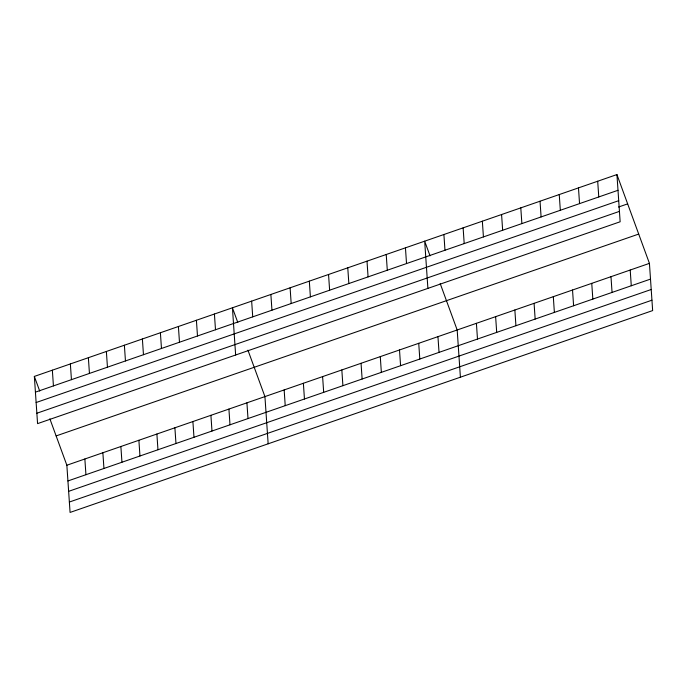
<?xml version="1.0" encoding="UTF-8"?>
<svg xmlns="http://www.w3.org/2000/svg" width="687" height="687" viewBox="0 0 687 687"><rect width="100%" height="100%" fill="white"/><g stroke="black" fill="none" stroke-linecap="round" stroke-linejoin="round"><path stroke-width="1.03" d="M616.926 174.567L620.146 221.772L37.57 423.63L34.35 376.416L616.926 174.567L649.43 263.37L652.65 310.584L70.074 512.433L66.854 465.228L49.868 418.812M35.423 392.148L617.999 190.29M36.128 402.53L618.704 200.681M618.549 207.027L627.652 203.876M36.858 413.239L619.434 211.381M56.128 435.919L638.704 234.069M66.854 465.228L649.43 263.37M67.927 480.952L650.503 279.102M68.64 491.342L651.216 289.493M69.361 502.042L651.946 300.193M430.036 255.83L424.678 241.18L427.898 288.385M440.195 283.568L457.181 329.983L460.402 377.189M237.788 322.443L232.429 307.793L235.641 354.999M247.938 350.181L264.933 396.597L268.153 443.802M34.35 376.416L39.717 391.075M630.211 270.034L631.276 285.758M610.983 276.698L612.057 292.422M597.699 181.231L598.772 196.954M591.756 283.362L592.829 299.085M578.48 187.886L579.545 203.618M572.529 290.017L573.602 305.749M559.252 194.55L560.326 210.274M553.31 296.681L554.375 312.405M540.025 201.214L541.098 216.937M534.082 303.345L535.156 319.069M520.798 207.869L521.871 223.601M514.855 310L515.928 325.732M501.579 214.533L502.652 230.257M495.628 316.664L496.701 332.388M482.351 221.197L483.425 236.921M476.409 323.328L477.482 339.052M463.124 227.852L464.197 243.584M443.905 234.516L444.97 250.24M437.954 336.647L439.027 352.371M418.735 343.311L419.8 359.035M405.45 247.844L406.524 263.568M399.508 349.966L400.581 365.699M386.223 254.499L387.296 270.223M380.28 356.63L381.354 372.354M367.004 261.163L368.077 276.887M361.053 363.294L362.126 379.018M347.777 267.827L348.85 283.551M341.834 369.95L342.907 385.682M328.549 274.482L329.623 290.215M322.607 376.613L323.68 392.337M309.322 281.146L310.395 296.87M303.379 383.277L304.453 399.001M290.103 287.81L291.176 303.534M284.16 389.933L285.225 405.665M270.876 294.465L271.949 310.198M251.648 301.129L252.722 316.853M246.925 402.84L247.998 418.563M228.917 409.074L229.99 424.798M214.421 314.028L215.495 329.751M210.909 415.317L211.982 431.041M196.413 320.271L197.487 335.995M192.901 421.552L193.974 437.276M178.405 326.505L179.479 342.238M174.893 427.795L175.966 443.519M160.397 332.748L161.471 348.472M156.894 434.029L157.958 449.762M142.389 338.983L143.463 354.715M138.886 440.273L139.959 455.996M124.381 345.226L125.455 360.95M120.878 446.507L121.951 462.239M106.373 351.461L107.447 367.193M102.87 452.75L103.943 468.474M88.374 357.704L89.439 373.427M84.862 458.985L85.935 474.717M70.366 363.938L71.439 379.671M52.358 370.181L53.431 385.905"/></g></svg>
